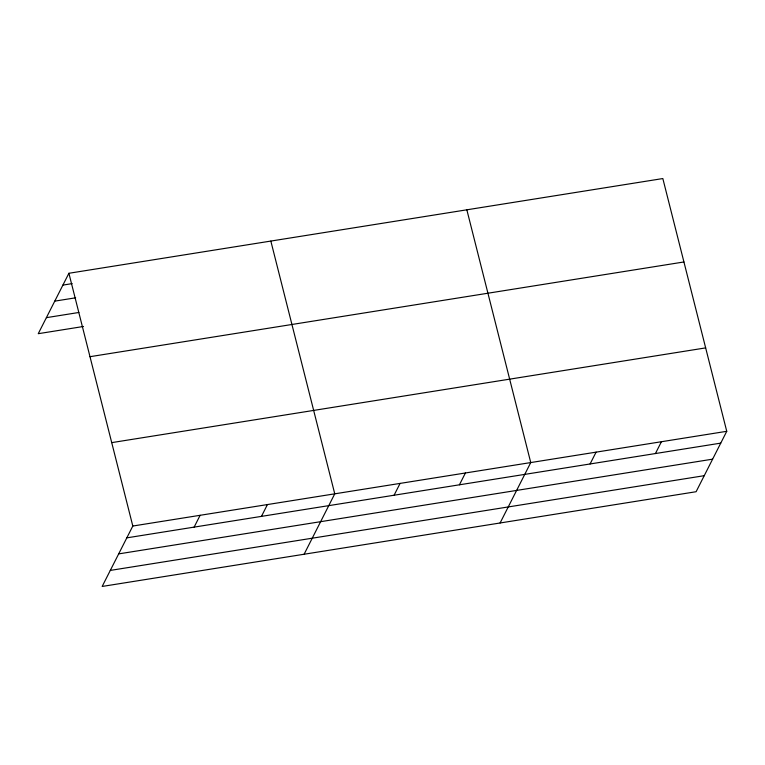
<?xml version="1.0" encoding="UTF-8"?>
<svg xmlns="http://www.w3.org/2000/svg" width="765" height="765" viewBox="0 0 765 765"><rect width="100%" height="100%" fill="white"/><g stroke="black" fill="none" stroke-linecap="round" stroke-linejoin="round"><path stroke-width="1.15" d="M68.898 273.277L132.814 526.033L102.166 586.449L696.102 491.723L726.75 431.307L662.834 178.551L68.898 273.277L38.25 333.693L83.509 326.473M194.128 527.114L200.124 515.304M261.448 516.385L267.434 504.565M304.107 554.243L334.754 493.827L270.839 241.071M394.09 495.223L400.085 483.413M459.421 484.8L465.416 472.99M500.1 522.983L530.747 462.567L466.841 209.811M590.092 463.963L596.088 452.144M655.423 453.54L661.419 441.73M62.902 285.096L72.187 283.614M54.764 301.133L75.659 297.805M46.388 317.657L78.881 312.474M89.993 356.691L683.929 261.965M111.719 442.629L705.655 347.893M132.814 526.033L726.75 431.307M126.818 537.852L720.754 443.126M118.68 553.889L712.617 459.163M110.303 570.413L704.24 475.687"/></g></svg>
